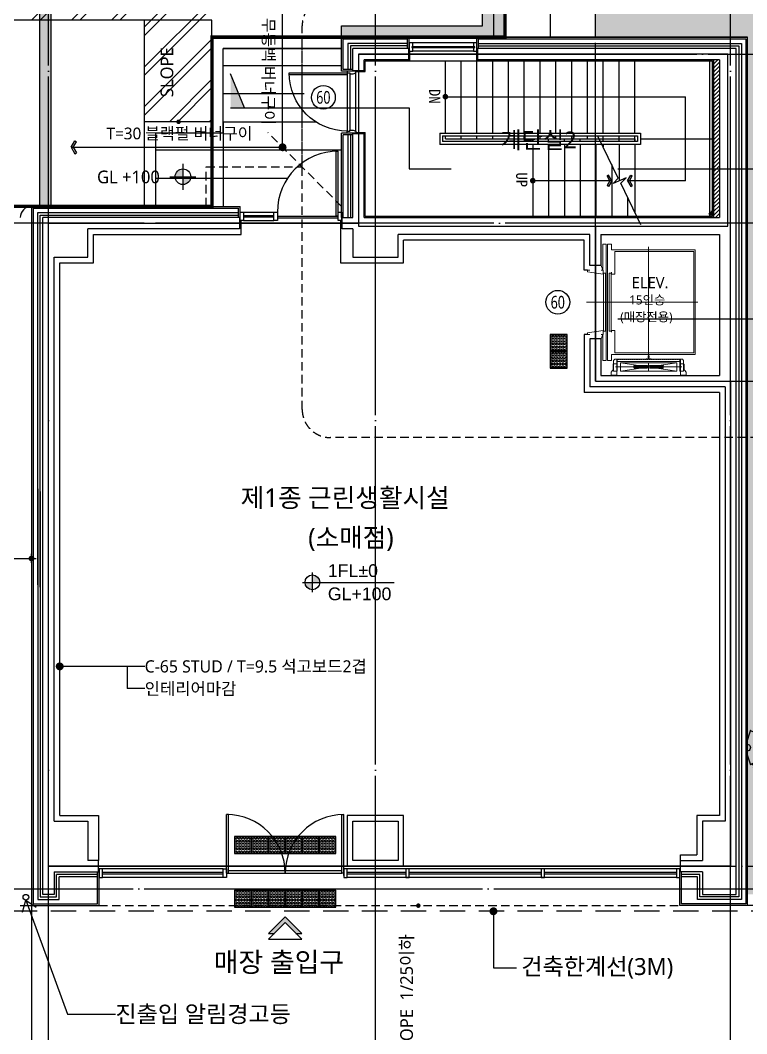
# Model space of a CAD drawing. Header units: millimetres. Extents: x 63000 to 126000, y 0 to 44550.
# Drawn here: x 93475 to 106360, y 9238 to 27209 of the extents above; entities that cross this region are included whole.
import ezdxf
from ezdxf.enums import TextEntityAlignment as Align

# ---------------------------------------------------------------- set-up
doc = ezdxf.new("R2010")
doc.units = ezdxf.units.MM
doc.header["$LTSCALE"] = 100
for name, pattern in [('CEN', [62, 60, -1, 0, -1]), ('CENTER', [66, 60, -2, 2, -2]), ('CENTER2', [1.125, 0.75, -0.125, 0.125, -0.125]), ('DOT', [6.35, 0, -6.35]), ('HID', [2.3, 1.5, -0.8]), ('HIDDEN', [0.375, 0.25, -0.125]), ('PHANTOM2', [31.75, 15.875, -3.175, 3.175, -3.175, 3.175, -3.175]), ('도면0327-1$0$HID', [2.3, 1.5, -0.8])]:
    doc.linetypes.add(name, pattern=pattern)
for name, color, linetype in [('00', 7, 'Continuous'), ('000', 7, 'Continuous'), ('_관목_Plant', 3, 'Continuous'), ('_교목_Plant', 3, 'Continuous'), ('A-MARK', 3, 'Continuous'), ('AA-DWXM-DOOR', 4, 'Continuous'), ('CEN', 1, 'CEN'), ('COL', 2, 'Continuous'), ('DIM', 7, 'Continuous'), ('ETC', 6, 'Continuous'), ('FIN', 5, 'Continuous'), ('fur', 6, 'Continuous'), ('HAT', 5, 'Continuous'), ('insul', 8, 'Continuous'), ('L1', 8, 'Continuous'), ('SYM', 7, 'Continuous'), ('tc-s', 7, 'Continuous'), ('TEX', 3, 'Continuous'), ('TEXT', 3, 'Continuous'), ('WAL', 3, 'Continuous'), ('WID', 4, 'Continuous'), ('WIN', 4, 'Continuous'), ('대지경계선', 2, 'PHANTOM2'), ('방화문', 7, 'Continuous'), ('부분확대', 7, 'Continuous'), ('장애인', 8, 'Continuous')]:
    doc.layers.add(name, color=color, linetype=linetype)
doc.layers.add('dim2', color=7, linetype='Continuous', true_color=0xf2f2f2)
for name, color, linetype, lineweight in [('LAD-CEN', 1, 'CENTER2', 9), ('LAD-OUTLINE', 7, 'Continuous', 20), ('LAD-REFERENCE', 7, 'Continuous', 5), ('LAD-THINLINE', 7, 'Continuous', 9)]:
    doc.layers.add(name, color=color, linetype=linetype, lineweight=lineweight)
doc.layers.add('면적선', color=44, linetype='Continuous', plot=False)
doc.styles.get("Standard").update_dxf_attribs({"font": 'Arial.ttf'})
doc.styles.add('돋움', font='')
doc.styles.add('맑은고딕', font='')
doc.styles.add('엑스포', font='')
doc.styles.add('울릉도L', font='')
doc.styles.get('돋움').set_extended_font_data('DotumChe')
doc.styles.get('맑은고딕').set_extended_font_data('Malgun Gothic')
doc.styles.get('엑스포').set_extended_font_data('Malgun Gothic')
doc.styles.get('울릉도L').set_extended_font_data('Malgun Gothic')
doc.linetypes.add('BATTING', pattern='A,0.00254,-2.54,[134,ltypeshp.shx,S=2.54,R=0,X=-2.54,Y=0],-5.08,[134,ltypeshp.shx,S=2.54,R=180,X=2.54,Y=0],-2.54', length=10.16254)
doc.dimstyles.new('ISO-25', dxfattribs={"dimtxt": 2.5, "dimasz": 2.5, "dimexe": 1.25, "dimexo": 0.625, "dimtad": 1, "dimtxsty": 'Standard', "dimcen": 2.5, "dimadec": 0, "dimazin": 0, "dimtfac": 1, "dimtmove": 0, "dimatfit": 3, "dimfxl": 1, "dimarcsym": 0})

# ---------------------------------------------------------------- blocks, each defined once
blk = doc.blocks.new('*U11')
at = {"layer": 'LAD-OUTLINE'}
blk.add_line((0, 0), (80, 35), dxfattribs=at)
blk.add_lwpolyline([(80, 0), (80, 39), (150, 39), (110, -237), (80, -237), (80, -200)], dxfattribs=at)
blk = doc.blocks.new('*U12')
at = {"layer": 'LAD-OUTLINE'}
blk.add_line((0, 0), (-80, 35), dxfattribs=at)
blk.add_lwpolyline([(-80, 0), (-80, 39), (-150, 39), (-110, -237), (-80, -237), (-80, -200)], dxfattribs=at)
blk = doc.blocks.new('*U10')
at = {"layer": 'LAD-CEN', "ltscale": 200}
for p, q in [((0, 875), (0, -1100)), ((-1009, 0), (980, 0))]:
    blk.add_line(p, q, dxfattribs=at)
at = {"layer": 'LAD-OUTLINE'}
for points in [[(-1032, -730), (-1032, -660), (-930, -660), (-930, 825), (930, 825), (930, -660), (1032, -660), (1032, -730), (-1032, -730)], [(-900, -600), (-900, 800), (900, 800), (900, -600)], [(-900, -600), (-500, -600), (-500, -660), (-530, -660)], [(-515, -665), (515, -665), (515, -700), (-515, -700), (-515, -665)], [(900, -600), (500, -600), (500, -660), (530, -660)], [(-570, -810), (-1032, -810), (-1032, -755), (1032, -755), (1032, -810), (570, -810)], [(-515, -765), (515, -765), (515, -800), (-515, -800), (-515, -765)]]:
    blk.add_lwpolyline(points, dxfattribs=at)
blk = doc.blocks.new('LAD-RAIL-13K')
at = {"layer": 'LAD-THINLINE', "linetype": 'Continuous'}
for p, q in [((-40.801031, -53.720832), (-8.448969, -51.279167)), ((-4.75, -47.290511), (-4.75, -35.2)), ((4.75, -35.2), (4.75, -47.290511)), ((8.448969, -51.279167), (40.801031, -53.720832))]:
    blk.add_line(p, q, dxfattribs=at)
for points in [[(-7.95, -32), (-8, -32), (-8, -1), (-7, 0), (7, 0), (8, -1), (8, -32), (7.95, -32)], [(44.5, -57.709489), (44.5, -62), (-44.5, -62), (-44.5, -57.709489)]]:
    blk.add_lwpolyline(points, dxfattribs=at)
for centre, radius, start, end in [((-40.5, -57.709489), 4, 94.3160279995, 180), ((-8.75, -47.290511), 4, 274.3160279995, 0), ((-7.95, -35.2), 3.2, 0, 90), ((7.95, -35.2), 3.2, 90, 180), ((8.75, -47.290511), 4, 180, 265.6839720005), ((40.5, -57.709489), 4, 0, 85.6839720005)]:
    blk.add_arc(centre, radius, start, end, dxfattribs=at)
blk = doc.blocks.new('*U7')
at = {"layer": 'LAD-CEN', "ltscale": 10}
for p, q in [((-293, 636), (-277, 636)), ((-293, 601), (-277, 601)), ((-293, -601), (-277, -601)), ((-293, -636), (-277, -636))]:
    blk.add_line(p, q, dxfattribs=at)
at = {"layer": 'LAD-REFERENCE'}
for p, q in [((-211, 562), (0, 562)), ((-37, 556), (-37, -556)), ((0, 601), (0, -601)), ((-211, -562), (0, -562))]:
    blk.add_line(p, q, dxfattribs=at)
for points in [[(-83, 621), (-83, 621), (-88, 629), (-180, 629, -0.188811), (-194, 634), (-201, 641), (-228, 666), (-288, 666), (-288, 566), (-213, 566), (-83, 566)], [(-83, -621), (-83, -621), (-88, -629), (-180, -629, 0.188811), (-194, -634), (-201, -641), (-228, -666), (-288, -666), (-288, -566), (-213, -566), (-83, -566)]]:
    blk.add_lwpolyline(points, format="xyb", close=True, dxfattribs=at)
for points in [[(0, 556), (-211, 556), (-211, 621), (-20, 621), (0, 601)], [(0, -556), (-211, -556), (-211, -621), (-20, -621), (0, -601)]]:
    blk.add_lwpolyline(points, dxfattribs=at)
at = {"layer": 'LAD-THINLINE', "color": 2, "linetype": 'HIDDEN'}
for p, q in [((-282, 566), (-282, 666)), ((-6, -556), (-6, 556)), ((-282, -566), (-282, -666))]:
    blk.add_line(p, q, dxfattribs=at)
blk = doc.blocks.new('*U8')
at = {"layer": 'LAD-CEN', "linetype": 'CENTER'}
for p, q in [((0, 586), (0, -586)), ((75, 0), (-75, 0))]:
    blk.add_line(p, q, dxfattribs=at)
at = {"layer": 'LAD-THINLINE', "color": 5}
for p, q in [((-75, -500), (75, 500)), ((75, -500), (-75, 500)), ((-25, 262), (-25, 17)), ((-25, 262), (-22, 262)), ((-25, 262), (-22, 262)), ((-25, 262), (-22, 262)), ((-25, 262), (-22, 262)), ((-22, 262), (-22, 17)), ((-22, 262), (-21, 259)), ((-22, 262), (-21, 259)), ((-15, 260), (-12, 260)), ((-15, 260), (-12, 260)), ((-15, 260), (-15, 20)), ((-15, 260), (-9, 260)), ((-15, 260), (-9, 260)), ((-9, 260), (-9, 20)), ((-3, 260), (-3, 20)), ((3, 260), (-3, 260)), ((3, 260), (-3, 260)), ((3, 260), (0, 260)), ((3, 260), (0, 260)), ((3, 260), (3, 20)), ((15, 260), (9, 260)), ((9, 260), (9, 20)), ((9, 260), (9, 20)), ((15, 260), (12, 260)), ((15, 260), (15, 20)), ((25, 262), (21, 262)), ((25, 262), (21, 262)), ((21, 262), (21, 17)), ((21, 262), (21, 259)), ((25, 262), (21, 262)), ((25, 262), (21, 262)), ((21, 262), (21, 259)), ((25, 262), (25, 17)), ((-25, 17), (-22, 17)), ((-25, 17), (-22, 17)), ((-22, 17), (-21, 21)), ((-15, 20), (-9, 20)), ((-15, 20), (-9, 20)), ((3, 20), (-3, 20)), ((15, 20), (9, 20)), ((21, 17), (21, 21)), ((25, 17), (21, 17)), ((25, 17), (21, 17)), ((-25, -263), (-25, -18)), ((-25, -18), (-22, -18)), ((-25, -18), (-22, -18)), ((-22, -263), (-22, -18)), ((-22, -18), (-21, -21)), ((-15, -21), (-9, -21)), ((-15, -21), (-9, -21)), ((-15, -261), (-15, -21)), ((-9, -261), (-9, -21)), ((-3, -261), (-3, -21)), ((3, -21), (-3, -21)), ((3, -261), (3, -21)), ((15, -21), (9, -21)), ((9, -261), (9, -21)), ((9, -261), (9, -21)), ((15, -261), (15, -21)), ((21, -263), (21, -18)), ((25, -18), (21, -18)), ((25, -18), (21, -18)), ((21, -18), (21, -21)), ((25, -263), (25, -18)), ((-25, -263), (-22, -263)), ((-25, -263), (-22, -263)), ((-25, -263), (-22, -263)), ((-25, -263), (-22, -263)), ((-22, -263), (-21, -260)), ((-22, -263), (-21, -260)), ((-15, -261), (-12, -261)), ((-15, -261), (-12, -261)), ((-15, -261), (-9, -261)), ((-15, -261), (-9, -261)), ((3, -261), (-3, -261)), ((3, -261), (-3, -261)), ((3, -261), (0, -261)), ((3, -261), (0, -261)), ((15, -261), (9, -261)), ((15, -261), (12, -261)), ((21, -263), (21, -260)), ((21, -263), (21, -260)), ((25, -263), (21, -263)), ((25, -263), (21, -263)), ((25, -263), (21, -263)), ((25, -263), (21, -263))]:
    blk.add_line(p, q, dxfattribs=at)
at = {"layer": 'LAD-THINLINE'}
blk.add_lwpolyline([(-75, -500), (75, -500), (75, 500), (-75, 500)], close=True, dxfattribs=at)
at = {"layer": 'LAD-THINLINE', "color": 5}
for centre, start, end in [((-18, 260), 190.2367, 0), ((-18, 260), 190.2367, 0), ((-6, 260), 180, 0), ((-6, 260), 180, 0), ((6, 260), 180, 0), ((6, 260), 180, 0), ((18, 260), 180, 349.7633), ((18, 260), 180, 349.7633), ((-18, 20), 0, 169.7633), ((-6, 20), 0, 180), ((6, 20), 0, 180), ((18, 20), 10.2367, 180), ((-18, -21), 190.2367, 0), ((-6, -21), 180, 0), ((6, -21), 180, 0), ((18, -21), 180, 349.7633), ((-18, -261), 0, 169.7633), ((-18, -261), 0, 169.7633), ((-6, -261), 0, 180), ((-6, -261), 0, 180), ((6, -261), 0, 180), ((6, -261), 0, 180), ((18, -261), 10.2367, 180), ((18, -261), 10.2367, 180)]:
    blk.add_arc(centre, 3, start, end, dxfattribs=at)
blk = doc.blocks.new('1')
for name, p in [('*U8', (2386334, -4381467)), ('*U11', (2386831, -4382312)), ('*U12', (2388131, -4382312))]:
    blk.add_blockref(name, p)
at = {"rotation": 270}
blk.add_blockref('LAD-RAIL-13K', (2386531, -4381467), dxfattribs=at)
at = {"layer": 'L1'}
for name, p in [('*U10', (2387481, -4381467)), ('*U7', (2386469, -4381467))]:
    blk.add_blockref(name, p, dxfattribs=at)
blk = doc.blocks.new('평면도$0$2P-S104')
at = {"color": 0}
for p, q in [((-9.19, 3.26), (0, 12.46)), ((0, 12.46), (9.19, 3.26)), ((-9.19, 0), (0, 9.19)), ((0, 9.19), (9.19, 0)), ((-9.19, 3.26), (-5.93, 3.26)), ((-9.19, 0), (9.19, 0)), ((5.93, 3.26), (9.19, 3.26))]:
    blk.add_line(p, q, dxfattribs=at)
for points in [[(0, 12.46), (-9.19, 3.26), (0, 9.19), (-5.93, 3.26)], [(0, 12.46), (0, 9.19), (9.19, 3.26), (5.93, 3.26)]]:
    blk.add_solid(points, dxfattribs=at)
blk = doc.blocks.new('새로운 블럭$0$arrow1')
for p, q in [((0, 0), (0.286, 0.501)), ((0, 0), (0.286, -0.501)), ((0.165, 0), (0.41, 0.429)), ((0.165, 0), (0.41, -0.429)), ((0.286, 0.501), (0.41, 0.43)), ((0.286, -0.501), (0.41, -0.43))]:
    blk.add_line(p, q)
blk = doc.blocks.new('*U39')
at = {"layer": 'AA-DWXM-DOOR', "color": 8}
for p, q in [((35, 120), (1065, 120)), ((35, 75), (1065, 75))]:
    blk.add_line(p, q, dxfattribs=at)
at = {"layer": 'AA-DWXM-DOOR'}
for points in [[(65, 120), (65, 1150), (35, 1150), (35, 120)], [(0, -30), (0, 120), (35, 120), (35, 75), (50, 75), (50, 15), (35, -30), (35, -30)], [(1100, -30), (1100, 120), (1065, 120), (1065, 75), (1050, 75), (1050, 15), (1065, -30), (1065, -30)]]:
    blk.add_lwpolyline(points, close=True, dxfattribs=at)
at = {"layer": 'AA-DWXM-DOOR', "color": 16}
blk.add_arc((35, 120), 1030, 0, 90, dxfattribs=at)
at = {"layer": 'Defpoints', "linetype": 'DOT'}
for p, q in [((-10, 110), (-10, -20)), ((1110, 110), (1110, -20))]:
    blk.add_line(p, q, dxfattribs=at)
blk = doc.blocks.new('A$C2E3C4B36')
at = {"layer": 'A-MARK'}
h = blk.add_hatch(color=7, dxfattribs=at)
h.paths.add_polyline_path([(0, 131), (0, 0), (131, 0, 0.414214)])
h.paths.add_polyline_path([(-131, 0, 0.414214), (0, -131), (0, 0)])
at = {"layer": 'A-MARK', "color": 7}
for p, q in [((-175, 0), (1448, 0)), ((0, -175), (0, 175))]:
    blk.add_line(p, q, dxfattribs=at)
blk.add_circle((0, 0), 131, dxfattribs=at)
blk = doc.blocks.new('TL000063_1')
at = {"layer": 'tc-s'}
h = blk.add_hatch(dxfattribs=at)
h.set_pattern_fill('ANSI31', color=256, scale=0.007, angle=90, style=0)
h.set_pattern_definition([(135, (-78.92685, -16.367526), (-0.015715448, -0.015715448), [])])
h.paths.add_polyline_path([(0.435, -0.418, -1.505567), (0.487, -0.344), (0.556, -0.133, -0.579371), (0.487, -0.081), (0.431, -0.255, 1.505567), (0.378, -0.329), (0.199, -0.46, 1.505567), (0.113, -0.489), (-0.109, -0.489, 1.505567), (-0.196, -0.461), (-0.288, -0.395, -0.212573), (-0.319, -0.42), (-0.14, -0.55, -1.505567), (-0.053, -0.577), (0.169, -0.577, -1.505567), (0.255, -0.548)])
h.paths.add_polyline_path([(0.486, 0.169, -0.149497), (0.465, 0.15), (0.499, 0.047, 1.505567), (0.499, -0.044), (0.493, -0.063, -0.379544), (0.555, -0.042)])
h.paths.add_polyline_path([(-0.409, -0.239), (-0.374, -0.347, -0.057724), (-0.367, -0.338), (-0.376, -0.331, 1.106925)])
at = {"color": 84}
blk.add_lwpolyline([(-0.499, -0.047), (-0.43, -0.258, -1.505567), (-0.376, -0.331), (-0.196, -0.461, -1.505567), (-0.109, -0.489), (0.113, -0.489, -1.505567), (0.199, -0.46), (0.378, -0.329, -1.505567), (0.431, -0.255), (0.499, -0.044, -1.505567), (0.499, 0.047), (0.43, 0.258, -1.505567), (0.376, 0.331), (0.196, 0.461, -1.505567), (0.109, 0.489), (-0.113, 0.489, -1.505567), (-0.199, 0.46), (-0.378, 0.329, -1.505567), (-0.431, 0.255), (-0.499, 0.044, -1.505567)], format="xyb", close=True, dxfattribs=at)
for points in [[(0, 0), (0.098, 0.465)], [(0, 0), (0.141, 0.408)], [(0, 0), (-0.346, -0.31)], [(-0.274, -0.405), (0, 0)], [(0, 0), (0.445, -0.034)], [(0, 0), (0.465, -0.151)], [(0, 0), (0.035, -0.489)], [(0, 0), (0.092, -0.489)]]:
    blk.add_lwpolyline(points, dxfattribs=at)
blk = doc.blocks.new('Z_DOT')
at = {"layer": 'DIM', "color": 7}
for p, q in [((-1, 0), (1, 0)), ((0, -1), (0, 1))]:
    blk.add_line(p, q, dxfattribs=at)
for radius in [0.5, 0.25]:
    blk.add_circle((0, 0), radius, dxfattribs=at)
blk = doc.blocks.new('*D80')
at = {"layer": 'Defpoints', "color": 0, "transparency": 16777216}
for p in [(88675, 17666), (93675, 17666), (93675, 17666)]:
    blk.add_point(p, dxfattribs=at)
at = {"layer": 'DIM', "color": 6, "lineweight": -2, "transparency": 16777216}
for p, q in [((88675, 17826), (88675, 17666)), ((93675, 17826), (93675, 17666)), ((88755, 17666), (93595, 17666))]:
    blk.add_line(p, q, dxfattribs=at)
at = {"layer": 'DIM', "color": 6, "lineweight": -2, "transparency": 16777216, "xscale": 80, "yscale": 80, "zscale": 80, "rotation": 180}
blk.add_blockref('Z_DOT', (88675, 17666), dxfattribs=at)
at = {"layer": 'DIM', "color": 6, "lineweight": -2, "transparency": 16777216, "xscale": 80, "yscale": 80, "zscale": 80}
blk.add_blockref('Z_DOT', (93675, 17666), dxfattribs=at)
at = {"layer": 'DIM', "color": 0, "transparency": 16777216, "char_height": 280, "attachment_point": 5, "style": '돋움'}
for s, insert in [('5,000', (91175, 17880)), ('유효폭', (91175, 17456))]:
    blk.add_mtext(s, dxfattribs=dict(at, insert=insert))
blk = doc.blocks.new('A$C1434219D')
at = {"layer": '장애인', "color": 6}
blk.add_lwpolyline([(0, 0), (300, 0), (300, 300), (0, 300)], close=True, dxfattribs=at)
at = {"layer": '장애인'}
for centre in [(25, 275), (25, 225), (25, 175), (75, 275), (75, 225), (75, 175), (125, 275), (125, 225), (125, 175), (175, 275), (175, 225), (175, 175), (225, 275), (225, 225), (225, 175), (275, 275), (275, 225), (275, 175), (25, 125), (25, 75), (25, 25), (75, 125), (75, 75), (75, 25), (125, 125), (125, 75), (125, 25), (175, 125), (175, 75), (175, 25), (225, 125), (225, 75), (225, 25), (275, 125), (275, 75), (275, 25)]:
    blk.add_circle(centre, 17.5, dxfattribs=at)
blk = doc.blocks.new('도면0327-1$0$새로운 블럭$0$arrow1')
for p, q in [((0, 0), (0.286, 0.501)), ((0, 0), (0.286, -0.501)), ((0.165, 0), (0.41, 0.429)), ((0.165, 0), (0.41, -0.429)), ((0.286, 0.501), (0.41, 0.43)), ((0.286, -0.501), (0.41, -0.43))]:
    blk.add_line(p, q)

msp = doc.modelspace()

# ---------------------------------------------------------------- hatches: boundary and pattern name
at = {"layer": '_관목_Plant'}
h = msp.add_hatch(dxfattribs=at)
h.set_pattern_fill('CROSS', color=8, scale=30, style=0)
h.set_pattern_definition([(0, (1335631.65, 5085294.7), (190.5, 190.5), [95.25, -285.75]), (90, (1335679.27, 5085247.08), (-190.5, 190.5), [95.25, -285.75])])
h.paths.add_polyline_path([(107577, 36455.8), (77538.5, 36237.5), (77535.3, 12029.1), (78773.7, 12029.1), (78775.2, 27509.1), (78775.2, 35234.1), (85825.2, 35234.1), (101875.2, 35234.1), (101875.2, 32709.1), (101875.2, 30209.1), (101875.2, 26909.1), (102075.2, 26909.1), (102075.2, 30109.1), (103675.2, 30109.1), (103675.2, 26909.1), (106375.2, 26909.1), (106375.2, 11709.1), (107576.1, 11709.1), (107576.4, 20909.1)])
at = {"layer": 'A-MARK'}
msp.add_hatch(color=256, dxfattribs=at).paths.add_polyline_path([(97204.9, 26257.4), (97204.9, 25657.4), (97454.9, 25657.4)])
at = {"layer": 'dim2'}
h = msp.add_hatch(color=7, dxfattribs=at)
h.paths.add_polyline_path([(96359.6, 24572.9, 0.4142136), (96221.6, 24434.8), (96359.6, 24434.8)])
h.paths.add_polyline_path([(96497.7, 24434.8), (96359.6, 24434.8), (96359.6, 24296.7, 0.4142136)])
at = {"layer": 'HAT'}
h = msp.add_hatch(dxfattribs=at)
h.set_pattern_fill('SQUARE', color=6, scale=20, style=0)
h.set_pattern_definition([(0, (12191.54, 4963472.464), (0, 63.5), [63.5, -63.5]), (90, (12191.54, 4963472.464), (-63.5, 4e-15), [63.5, -63.5])])
h.paths.add_polyline_path([(93825.2, 23909.1), (94025.2, 23909.1), (94025.2, 34959.1), (101675.2, 34959.1), (101675.2, 27109.1), (99175.2, 27109.1), (99175.2, 26909.1), (101875.2, 26909.1), (101875.2, 34959.1), (101875.2, 35159.1), (85675.2, 35159.1), (85675.2, 34959.1), (86775.2, 34959.1), (86775.2, 27509.1), (86975.2, 27509.1), (86975.2, 34959.1), (93825.2, 34959.1)])
h = msp.add_hatch(dxfattribs=at)
h.set_pattern_fill('_USER', color=5, scale=500, angle=45, pattern_type=0)
h.set_pattern_definition([(45, (0, 0), (-353.5534, 353.5534), [])])
h.paths.add_polyline_path([(96875.2, 30509.1), (95675.2, 30509.1), (95675.2, 28409.1), (87475.2, 28409.1), (87475.6, 23209.1), (88675.6, 23209.1), (88675.2, 27209.1), (95675.2, 27209.1), (95675.2, 25409.1), (96875.2, 25409.1), (96875.2, 26909.1), (96875.2, 27209.1), (96875.2, 28109.1), (96585.2, 28109.1), (96585.2, 28609.1), (96875.2, 28609.1)])
h = msp.add_hatch(dxfattribs=at)
h.set_pattern_fill('_USER', color=5, scale=500, angle=45, pattern_type=0)
h.set_pattern_definition([(45, (0, -150), (-353.5534, 353.5534), [])])
h.paths.add_polyline_path([(96875.2, 30509.1), (95675.2, 30509.1), (95675.2, 28409.1), (87475.2, 28409.1), (87475.6, 23209.1), (88675.6, 23209.1), (88675.2, 27209.1), (95675.2, 27209.1), (95675.2, 27059.1), (95675.2, 25409.1), (96875.2, 25409.1), (96875.2, 26759.1), (96875.2, 27059.1), (96875.2, 28109.1), (96585.2, 28109.1), (96585.2, 28609.1), (96875.2, 28609.1)])
h = msp.add_hatch(dxfattribs=at)
h.set_pattern_fill('_USER', color=8, scale=50, angle=45, pattern_type=0)
h.set_pattern_definition([(45, (0, 0), (-35.35534, 35.35534), [])])
h.paths.add_polyline_path([(105875.2, 26509.1), (105775.2, 26509.1), (105775.2, 23709.1), (105875.2, 23709.1)])

# ---------------------------------------------------------------- linework, layer by layer
msp.add_circle((93575.2, 11659.1), 50)
at = {"layer": '00', "const_width": 50}
for points in [[(101015.2, 25829.1, 1), (101015.2, 25879.1, 1)], [(102565.2, 24339.1, 1), (102565.2, 24389.1, 1)]]:
    msp.add_lwpolyline(points, format="xyb", close=True, dxfattribs=at)
at = {"layer": '00'}
msp.add_lwpolyline([(104480.8, 23582.2), (104125.8, 24318.5), (104219.2, 24415.4), (103991.3, 24312.8), (104082.8, 24407.7), (103727.3, 25144.9)], dxfattribs=at)
at = {"layer": '000'}
msp.add_circle((105730.2, 23779.1), 25, dxfattribs=at)
at = {"layer": 'A-MARK'}
for p, q in [((97454.9, 25657.4), (97204.9, 26257.4)), ((97204.9, 25657.4), (100371.1, 25657.4)), ((100371.1, 25657.4), (100371.1, 24574.9)), ((100371.1, 24574.9), (101118.8, 24574.9)), ((104075.2, 24574.9), (111692.6, 24574.9)), ((110942.6, 21909.1), (104075.2, 21909.1))]:
    msp.add_line(p, q, dxfattribs=at)
at = {"layer": 'AA-DWXM-DOOR', "color": 8}
msp.add_line((99425.2, 25244.1), (99425.2, 26274.1), dxfattribs=at)
at = {"layer": 'CEN'}
for p, q in [((93975.2, 7809.1), (93975.2, 36909.1)), ((99775.2, 7809.1), (99775.2, 36909.1)), ((103675.2, 20809.1), (103675.2, 36909.1)), ((106075.2, 7809.1), (106075.2, 36909.1)), ((99475.2, 26609.1), (108075.2, 26609.1)), ((99475.2, 26609.1), (99475.2, 23609.1)), ((108075.2, 23609.1), (83875.2, 23609.1)), ((103675.2, 20809.1), (108075.2, 20809.1)), ((93975.2, 12209.1), (108075.2, 12209.1)), ((77075.2, 11809.1), (108075.2, 11809.1))]:
    msp.add_line(p, q, dxfattribs=at)
at = {"layer": 'COL'}
for p, q in [((99375.2, 26319.1), (99375.2, 26709.1)), ((100365.2, 26709.1), (99375.2, 26709.1)), ((100365.2, 26509.1), (100365.2, 26709.1)), ((106175.2, 26709.1), (101585.2, 26709.1)), ((101585.2, 26709.1), (101585.2, 26509.1)), ((106175.2, 20909.1), (106175.2, 26709.1)), ((99575.2, 26319.1), (99575.2, 26509.1)), ((100365.2, 26509.1), (99575.2, 26509.1)), ((105875.2, 26509.1), (101585.2, 26509.1)), ((105875.2, 26509.1), (105875.2, 23709.1)), ((99375.2, 26319.1), (99575.2, 26319.1)), ((99375.2, 23709.1), (99375.2, 25199.1)), ((99375.2, 25199.1), (99575.2, 25199.1)), ((99575.2, 23709.1), (99575.2, 25199.1)), ((97365.2, 23709.1), (93875.2, 23709.1)), ((93875.2, 11709.1), (93875.2, 23709.1)), ((97365.2, 23709.1), (97365.2, 23509.1)), ((99185.2, 23509.1), (99185.2, 23709.1)), ((99185.2, 23709.1), (99375.2, 23709.1)), ((99575.2, 23709.1), (105875.2, 23709.1)), ((97365.2, 23509.1), (94675.2, 23509.1)), ((99375.2, 23509.1), (99185.2, 23509.1)), ((100175.2, 23009.1), (100175.2, 23409.1)), ((103575.2, 23409.1), (100175.2, 23409.1)), ((103575.2, 22859.1), (103575.2, 23409.1)), ((103775.2, 23409.1), (105875.2, 23409.1)), ((103775.2, 23409.1), (103775.2, 22859.1)), ((105875.2, 23409.1), (105875.2, 20909.1)), ((94075.2, 13009.1), (94075.2, 23009.1)), ((99375.2, 23009.1), (100175.2, 23009.1)), ((103775.2, 22859.1), (103575.2, 22859.1)), ((103775.2, 21559.1), (103575.2, 21559.1)), ((103575.2, 21559.1), (103575.2, 20709.1)), ((103775.2, 21559.1), (103775.2, 20909.1)), ((103775.2, 20909.1), (105875.2, 20909.1)), ((106175.2, 11709.1), (106175.2, 20909.1)), ((105975.2, 20709.1), (103575.2, 20709.1)), ((103575.2, 20709.1), (103575.2, 20709.1)), ((103575.2, 20709.1), (103575.2, 20709.1)), ((105975.2, 20709.1), (105975.2, 13009.1)), ((94075.2, 13009.1), (94675.2, 13009.1)), ((94675.2, 13009.1), (94675.2, 12309.1)), ((105975.2, 13009.1), (105575.2, 13009.1)), ((105575.2, 13009.1), (105575.2, 12309.1)), ((105185.2, 12109.1), (105185.2, 12309.1)), ((105185.2, 12309.1), (105575.2, 12309.1)), ((94075.2, 12109.1), (94075.2, 11709.1)), ((105575.2, 12109.1), (105185.2, 12109.1)), ((105575.2, 12109.1), (105575.2, 11709.1)), ((94075.2, 11709.1), (93875.2, 11709.1)), ((105575.2, 11709.1), (106175.2, 11709.1))]:
    msp.add_line(p, q, dxfattribs=at)
for points in [[(94075.2, 23009.1), (94675.2, 23009.1), (94675.2, 23509.1)], [(99375.2, 23509.1), (99375.2, 23009.1)], [(99375.2, 13009.1), (100175.2, 13009.1), (100175.2, 12309.1)], [(100175.2, 12309.1), (99375.2, 12309.1), (99375.2, 13009.1)], [(94075.2, 12109.1), (94865.2, 12109.1), (94865.2, 12309.1), (94675.2, 12309.1)]]:
    msp.add_lwpolyline(points, dxfattribs=at)
at = {"layer": 'DIM'}
for points in [[(96285.4, 27209.1, 0, 62.5, 0), (96285.4, 27021.6, 0, 0, 0), (96283.8, 25409.1, 0, 0, 0)], [(100537.2, 8409.1, 0, 62.5, 0), (100537.2, 8596.6, 0, 0, 0), (100535, 11509.1, 0, 0, 0)]]:
    msp.add_lwpolyline(points, format="xyseb", dxfattribs=at)
at = {"layer": 'DIM', "const_width": 40}
for points in [[(96264.4, 25415.3, -1), (96302.5, 25403, -1)], [(100515.6, 11503, 1), (100553.7, 11515.3, 1)]]:
    msp.add_lwpolyline(points, format="xyb", close=True, dxfattribs=at)
at = {"layer": 'dim2', "color": 7}
for p, q in [((96359.6, 24664.9), (96359.6, 24204.7)), ((96129.5, 24434.8), (96589.8, 24434.8)), ((101867.6, 11409.2), (101867.6, 10407.6)), ((101867.6, 10407.6), (102277.6, 10407.6))]:
    msp.add_line(p, q, dxfattribs=at)
at = {"layer": 'dim2', "const_width": 70}
for points in [[(98160.9, 24967.5, -1), (98094.3, 24946.1, -1)], [(94208.6, 15762.5, -1), (94141.9, 15741.1, -1)], [(101901, 11420, -1), (101834.3, 11398.6, -1)]]:
    msp.add_lwpolyline(points, format="xyb", close=True, dxfattribs=at)
at = {"layer": 'dim2', "color": 7}
msp.add_circle((96359.6, 24434.8), 138.1, dxfattribs=at)
at = {"layer": 'ETC'}
for p, q in [((95681.9, 15751.8), (94175.2, 15751.8)), ((95373.3, 15751.8), (95373.3, 15356.8)), ((95681.9, 15356.8), (95373.3, 15356.8))]:
    msp.add_line(p, q, dxfattribs=at)
at = {"layer": 'ETC', "color": 30, "linetype": 'HID', "true_color": 0xf2690d, "const_width": 60}
msp.add_lwpolyline([(107576.8, 30108.9), (107576.9, 33909.1), (101875.2, 33909.1), (101875.2, 36414.4), (85675.2, 36296.6), (85675.2, 27509.1), (87475.2, 27509.1), (87475.2, 23909.1), (96875.2, 23909.1), (96875.2, 26909.1), (102075.2, 26909.1), (102075.2, 30109.1), (107576.8, 30108.9)], dxfattribs=at)
at = {"layer": 'FIN', "linetype": 'Continuous', "ltscale": 5}
for p, q in [((102875.2, 30109.1), (102875.2, 26909.1)), ((99175.2, 26309.1), (99175.2, 26909.1)), ((99175.2, 26909.1), (106375.2, 26909.1)), ((99205.2, 26339.1), (99205.2, 26879.1)), ((99205.2, 26879.1), (100345.2, 26879.1)), ((101605.2, 26879.1), (106345.2, 26879.1)), ((106345.2, 26879.1), (106345.2, 11539.1)), ((99375.2, 26309.1), (99175.2, 26309.1)), ((99375.2, 26339.1), (99205.2, 26339.1)), ((99175.2, 23709.1), (99175.2, 25209.1)), ((99375.2, 25209.1), (99175.2, 25209.1)), ((99205.2, 23709.1), (99205.2, 25179.1)), ((99375.2, 25179.1), (99205.2, 25179.1)), ((93675.2, 23909.1), (97375.2, 23909.1)), ((93675.2, 23909.1), (93675.2, 11509.1)), ((97375.2, 23709.1), (97375.2, 23909.1)), ((93705.2, 23879.1), (97345.2, 23879.1)), ((93705.2, 23879.1), (93705.2, 11539.1)), ((97345.2, 23709.1), (97345.2, 23879.1)), ((97365.2, 23509.1), (97365.2, 23509.1)), ((94845.2, 11539.1), (94845.2, 12109.1)), ((94875.2, 11509.1), (94875.2, 12109.1)), ((105175.2, 11509.1), (105175.2, 12109.1)), ((105205.2, 11539.1), (105205.2, 12109.1)), ((93675.2, 11509.1), (94875.2, 11509.1)), ((93705.2, 11539.1), (94845.2, 11539.1)), ((106375.2, 11509.1), (105175.2, 11509.1)), ((106345.2, 11539.1), (105205.2, 11539.1))]:
    msp.add_line(p, q, dxfattribs=at)
at = {"layer": 'FIN', "linetype": 'Continuous'}
for p, q in [((100345.2, 26709.1), (100345.2, 26879.1)), ((100375.2, 26709.1), (100375.2, 26909.1)), ((101575.2, 26709.1), (101575.2, 26909.1)), ((101605.2, 26709.1), (101605.2, 26879.1))]:
    msp.add_line(p, q, dxfattribs=at)
at = {"layer": 'FIN', "color": 5, "linetype": 'HID'}
msp.add_line((102275.2, 26909.1), (103475.2, 26909.1), dxfattribs=at)
at = {"layer": 'FIN'}
for p, q in [((100385.2, 26489.1), (100385.2, 26659.1)), ((101565.2, 26659.1), (101565.2, 26489.1)), ((99595.2, 26299.1), (99595.2, 26489.1)), ((99595.2, 26489.1), (100385.2, 26489.1)), ((101565.2, 26489.1), (105755.2, 26489.1)), ((105755.2, 23729.1), (105755.2, 26489.1)), ((99425.2, 26299.1), (99595.2, 26299.1)), ((99425.2, 25219.1), (99595.2, 25219.1)), ((99595.2, 23729.1), (99595.2, 25219.1)), ((105755.2, 23729.1), (99595.2, 23729.1)), ((97395.2, 23409.1), (97395.2, 23659.1)), ((99155.2, 23659.1), (99155.2, 22909.1)), ((94775.2, 22909.1), (94775.2, 23409.1)), ((94775.2, 23409.1), (97395.2, 23409.1)), ((100275.2, 22909.1), (100275.2, 23309.1)), ((103475.2, 23309.1), (100275.2, 23309.1)), ((103475.2, 22779.1), (103475.2, 23309.1)), ((94175.2, 13109.1), (94175.2, 22909.1)), ((94175.2, 22909.1), (94775.2, 22909.1)), ((99155.2, 22909.1), (100275.2, 22909.1)), ((103538.2, 22779.1), (103475.2, 22779.1)), ((103475.2, 21639.1), (103475.2, 20609.1)), ((103538.2, 21639.1), (103475.2, 21639.1)), ((105875.2, 20609.1), (103475.2, 20609.1)), ((105875.2, 20609.1), (105875.2, 13109.1)), ((94175.2, 13109.1), (94865.2, 13109.1)), ((94865.2, 13109.1), (94865.2, 12309.1)), ((100275.2, 13109.1), (99275.2, 13109.1)), ((99275.2, 13109.1), (99275.2, 12209.1)), ((100275.2, 12209.1), (100275.2, 13109.1)), ((105875.2, 13109.1), (105475.2, 13109.1)), ((105475.2, 13109.1), (105475.2, 12409.1)), ((105185.2, 12409.1), (105475.2, 12409.1)), ((105185.2, 12309.1), (105185.2, 12409.1)), ((99275.2, 12209.1), (100275.2, 12209.1))]:
    msp.add_line(p, q, dxfattribs=at)
at = {"layer": 'FIN', "color": 4}
msp.add_lwpolyline([(103675.2, 26909.1), (103675.2, 30109.1), (102075.2, 30109.1), (102075.2, 26909.1)], dxfattribs=at)
at = {"layer": 'FIN'}
msp.add_lwpolyline([(100385.2, 26489.1), (101565.2, 26489.1)], dxfattribs=at)
at = {"layer": 'fur', "color": 6}
for p, q in [((101015.2, 25854.1), (105275.2, 25854.1)), ((105275.2, 24364.1), (105275.2, 25854.1)), ((103965.2, 24364.1), (102565.2, 24364.1)), ((105275.2, 24364.1), (104245.2, 24364.1))]:
    msp.add_line(p, q, dxfattribs=at)
at = {"layer": 'HAT', "color": 6}
for p, q in [((93825.2, 23909.1), (93825.2, 34959.1)), ((94025.2, 23909.1), (94025.2, 34959.1)), ((101675.2, 27109.1), (101675.2, 34959.1)), ((99175.2, 26909.1), (99175.2, 27109.1)), ((99175.2, 27109.1), (101675.2, 27109.1))]:
    msp.add_line(p, q, dxfattribs=at)
at = {"layer": 'insul'}
for p, q in [((100345.2, 26799.1), (99285.2, 26799.1)), ((99285.2, 26799.1), (99285.2, 26339.1)), ((101605.2, 26799.1), (106265.2, 26799.1)), ((106265.2, 26799.1), (106265.2, 11619.1)), ((99285.2, 25179.1), (99285.2, 23709.1)), ((93785.2, 23799.1), (97345.2, 23799.1)), ((93785.2, 17199.1), (93785.2, 23799.1)), ((93785.2, 18899.1), (93785.2, 11619.1)), ((94845.2, 12019.1), (94165.2, 12019.1)), ((94165.2, 11619.1), (94165.2, 12019.1)), ((105485.2, 12019.1), (105205.2, 12019.1)), ((105485.2, 11619.1), (105485.2, 12019.1)), ((93785.2, 11619.1), (94165.2, 11619.1)), ((106265.2, 11619.1), (105485.2, 11619.1))]:
    msp.add_line(p, q, dxfattribs=at)
at = {"layer": 'insul', "linetype": 'BATTING', "ltscale": 0.04}
for p, q in [((100345.2, 26754.1), (99330.2, 26754.1)), ((99330.2, 26754.1), (99330.2, 26339.1)), ((101605.2, 26754.1), (106220.2, 26754.1)), ((106220.2, 26754.1), (106220.2, 11664.1)), ((99330.2, 25179.1), (99330.2, 23709.1)), ((93830.2, 23754.1), (97345.2, 23754.1)), ((93830.2, 17154.1), (93830.2, 23754.1)), ((93830.2, 18854.1), (93830.2, 11664.1)), ((94845.2, 12064.1), (94120.2, 12064.1)), ((94120.2, 11664.1), (94120.2, 12064.1)), ((105530.2, 12064.1), (105205.2, 12064.1)), ((105530.2, 11664.1), (105530.2, 12064.1)), ((93830.2, 11664.1), (94120.2, 11664.1)), ((106220.2, 11664.1), (105530.2, 11664.1))]:
    msp.add_line(p, q, dxfattribs=at)
at = {"layer": 'L1'}
for p, q in [((96875.2, 27209.1), (88675.2, 27209.1)), ((95675.2, 27209.1), (95675.2, 25409.1)), ((96875.2, 26909.1), (96875.2, 27209.1)), ((97075.2, 26709.1), (99175.2, 26709.1)), ((99175.2, 26709.1), (97075.2, 26709.1)), ((97075.2, 25209.1), (97075.2, 26709.1)), ((101015.2, 25209.1), (101015.2, 26489.1)), ((101295.2, 25209.1), (101295.2, 26489.1)), ((101575.2, 25209.1), (101575.2, 26489.1)), ((101855.2, 25209.1), (101855.2, 26489.1)), ((102135.2, 25209.1), (102135.2, 26489.1)), ((102415.2, 25209.1), (102415.2, 26489.1)), ((102695.2, 25209.1), (102695.2, 26489.1)), ((102975.2, 25209.1), (102975.2, 26489.1)), ((103255.2, 25209.1), (103255.2, 26489.1)), ((103535.2, 25209.1), (103535.2, 26489.1)), ((103815.2, 25209.1), (103815.2, 26489.1)), ((104095.2, 25209.1), (104095.2, 26489.1)), ((104375.2, 25209.1), (104375.2, 26489.1)), ((105705.2, 23729.1), (105705.2, 26489.1)), ((97075.2, 26409.1), (99175.2, 26409.1)), ((97075.2, 25909.1), (98512.1, 25909.1)), ((97075.2, 25409.1), (98716.1, 25409.1)), ((97075.2, 25409.1), (97075.2, 23909.1)), ((97075.2, 25209.1), (95875.2, 25209.1)), ((95875.2, 25209.1), (95875.2, 23909.1)), ((100915.2, 25209.1), (104475.2, 25209.1)), ((100915.2, 25209.1), (100915.2, 25009.1)), ((104475.2, 25209.1), (104475.2, 25009.1)), ((104475.2, 25009.1), (100915.2, 25009.1)), ((100965.2, 25159.1), (104425.2, 25159.1)), ((100965.2, 25159.1), (100965.2, 25059.1)), ((104425.2, 25059.1), (100965.2, 25059.1)), ((101015.2, 25109.1), (101015.2, 25159.1)), ((101015.2, 25109.1), (104375.2, 25109.1)), ((101295.2, 25109.1), (101295.2, 25159.1)), ((101575.2, 25109.1), (101575.2, 25159.1)), ((101855.2, 25109.1), (101855.2, 25159.1)), ((102135.2, 25109.1), (102135.2, 25159.1)), ((102415.2, 25109.1), (102415.2, 25159.1)), ((102565.2, 25059.1), (102565.2, 25109.1)), ((102565.2, 25009.1), (102565.2, 23729.1)), ((102695.2, 25109.1), (102695.2, 25159.1)), ((102845.2, 25059.1), (102845.2, 25109.1)), ((102845.2, 25009.1), (102845.2, 23729.1)), ((102975.2, 25109.1), (102975.2, 25159.1)), ((103125.2, 25059.1), (103125.2, 25109.1)), ((103125.2, 25009.1), (103125.2, 23729.1)), ((103255.2, 25109.1), (103255.2, 25159.1)), ((103405.2, 25059.1), (103405.2, 25109.1)), ((103405.2, 25009.1), (103405.2, 23729.1)), ((103535.2, 25109.1), (103535.2, 25159.1)), ((103685.2, 25059.1), (103685.2, 25109.1)), ((103685.2, 25009.1), (103685.2, 23729.1)), ((103815.2, 25109.1), (103815.2, 25159.1)), ((103815.2, 25059.1), (103815.2, 25109.1)), ((103815.2, 25009.1), (103815.2, 24962.5)), ((104095.2, 25109.1), (104095.2, 25159.1)), ((104095.2, 25059.1), (104095.2, 25109.1)), ((104095.2, 25009.1), (104095.2, 24359.6)), ((104375.2, 25109.1), (104375.2, 25159.1)), ((104375.2, 25109.1), (104375.2, 25159.1)), ((104375.2, 25109.1), (104375.2, 25059.1)), ((104375.2, 25059.1), (104375.2, 25109.1)), ((104375.2, 25009.1), (104375.2, 23801.1)), ((104425.2, 25159.1), (104425.2, 25059.1)), ((104475.2, 25109.1), (105755.2, 25109.1)), ((95875.2, 24909.1), (99175.2, 24909.1)), ((103965.2, 24651.4), (103965.2, 23729.1)), ((95875.2, 24409.1), (98217.3, 24409.1)), ((104245.2, 24070.8), (104245.2, 23729.1)), ((98035.2, 23734.1), (99115.2, 23734.1)), ((98035.2, 23704.1), (99115.2, 23704.1)), ((97170.2, 12134.1), (99180.2, 12134.1)), ((97170.2, 12084.1), (99180.2, 12084.1)), ((93475.2, 11509.1), (93675.2, 11509.1)), ((93675.2, 11509.1), (93675.2, 8410.4))]:
    msp.add_line(p, q, dxfattribs=at)
at = {"layer": 'L1', "color": 4}
for p, q in [((96875.2, 25409.1), (96875.2, 26909.1)), ((99175.2, 26909.1), (96875.2, 26909.1)), ((96875.2, 25409.1), (95675.2, 25409.1)), ((95675.2, 25409.1), (95675.2, 23909.1))]:
    msp.add_line(p, q, dxfattribs=at)
at = {"layer": 'L1', "color": 4, "linetype": 'HID'}
for p, q in [((93675.2, 23909.1), (87475.2, 23909.1)), ((94875.2, 11509.1), (105175.2, 11509.1))]:
    msp.add_line(p, q, dxfattribs=at)
at = {"layer": 'L1', "color": 4}
msp.add_lwpolyline([(107576.1, 11509.1), (106375.2, 11509.1), (106375.2, 26909.1), (101875.2, 26909.1), (101875.2, 35159.1), (78775.2, 35159.1), (78775.2, 12109.1), (78775.2, 12029.1), (77533.8, 12029.1)], dxfattribs=at)
at = {"layer": 'L1', "color": 4, "linetype": 'HID'}
msp.add_lwpolyline([(96775.2, 23909.1), (96775.2, 24609.1), (98475.2, 24609.1), (98475.2, 26909.1), (99175.2, 26909.1)], dxfattribs=at)
at = {"layer": 'L1', "color": 4}
msp.add_arc((93675.2, 23709.1), 200, 90, 180, dxfattribs=at)
at = {"layer": 'LAD-CEN'}
for p, q in [((105780.2, 23779.1), (105680.2, 23779.1)), ((105730.2, 23829.1), (105730.2, 23729.1))]:
    msp.add_line(p, q, dxfattribs=at)
at = {"layer": 'SYM', "color": 6}
for p, q in [((98127.6, 24956.8), (98127.6, 28706.8)), ((94377.6, 24956.8), (98127.6, 24956.8))]:
    msp.add_line(p, q, dxfattribs=at)
at = {"layer": 'SYM', "color": 6, "linetype": '도면0327-1$0$HID'}
msp.add_line((99175.2, 23909.1), (97865.7, 25218.7), dxfattribs=at)
at = {"layer": 'SYM'}
for points, const_width in [([(98107.1, 24936.4, -1), (98148, 24977.3, -1)], 57.9), ([(94151.1, 15751.8, -1), (94199.4, 15751.8, -1)], 48.2)]:
    msp.add_lwpolyline(points, format="xyb", close=True, dxfattribs=dict(at, const_width=const_width))
at = {"layer": 'WAL'}
msp.add_line((105775.2, 23709.1), (105775.2, 26509.1), dxfattribs=at)
at = {"layer": 'WID', "color": 6, "linetype": 'Continuous', "ltscale": 0.2}
msp.add_line((101515.2, 26809.1), (100435.2, 26809.1), dxfattribs=at)
msp.add_line((101515.2, 26809.1), (100435.2, 26809.1), dxfattribs=at)
at = {"layer": 'WID', "color": 6}
for p, q in [((101515.2, 26659.1), (100435.2, 26659.1)), ((101515.2, 26659.1), (100435.2, 26659.1)), ((97435.2, 23809.1), (97975.2, 23809.1)), ((97435.2, 23659.1), (97975.2, 23659.1)), ((97075.2, 12159.1), (94935.2, 12159.1)), ((105115.2, 12159.1), (99275.2, 12159.1)), ((97075.2, 12009.1), (94935.2, 12009.1)), ((105115.2, 12009.1), (99275.2, 12009.1))]:
    msp.add_line(p, q, dxfattribs=at)
at = {"layer": 'WID', "linetype": 'Continuous'}
for p, q in [((97135.2, 12084.1), (97135.2, 13124.1)), ((99215.2, 12044.1), (99215.2, 13124.1))]:
    msp.add_line(p, q, dxfattribs=at)
at = {"layer": 'WID'}
for points in [[(100375.2, 26659.1), (100435.2, 26659.1), (100435.2, 26809.1), (100375.2, 26809.1)], [(101515.2, 26659.1), (101575.2, 26659.1), (101575.2, 26809.1), (101515.2, 26809.1)], [(101515.2, 26659.1), (101575.2, 26659.1), (101575.2, 26809.1), (101515.2, 26809.1)], [(101537.2, 26740.1), (100423.2, 26740.1), (100423.2, 26728.1), (101537.2, 26728.1)], [(94875.2, 12009.1), (94935.2, 12009.1), (94935.2, 12159.1), (94875.2, 12159.1)], [(97075.2, 12009.1), (97075.2, 12159.1), (97135.2, 12159.1), (97135.2, 12009.1)], [(99275.2, 12009.1), (99275.2, 12159.1), (99215.2, 12159.1), (99215.2, 12009.1)], [(100375.2, 12009.1), (100375.2, 12159.1), (100315.2, 12159.1), (100315.2, 12009.1)], [(102775.2, 12009.1), (102775.2, 12159.1), (102715.2, 12159.1), (102715.2, 12009.1)], [(105175.2, 12009.1), (105175.2, 12159.1), (105115.2, 12159.1), (105115.2, 12009.1)]]:
    msp.add_lwpolyline(points, close=True, dxfattribs=at)
at = {"layer": 'WID', "linetype": 'Continuous'}
for points in [[(97135.2, 12084.1), (97170.2, 12084.1), (97170.2, 13124.1), (97135.2, 13124.1)], [(99215.2, 12084.1), (99180.2, 12084.1), (99180.2, 13124.1), (99215.2, 13124.1)]]:
    msp.add_lwpolyline(points, dxfattribs=at)
at = {"layer": 'WID'}
for points in [[(97075.2, 12096.1), (94935.2, 12096.1)], [(94935.2, 12072.1), (97075.2, 12072.1)], [(100315.2, 12096.1), (99275.2, 12096.1)], [(99275.2, 12072.1), (100315.2, 12072.1)], [(102715.2, 12096.1), (100375.2, 12096.1)], [(100375.2, 12072.1), (102715.2, 12072.1)], [(105115.2, 12096.1), (102775.2, 12096.1)], [(102775.2, 12072.1), (105115.2, 12072.1)]]:
    msp.add_lwpolyline(points, dxfattribs=at)
at = {"layer": 'WID', "linetype": 'Continuous'}
for centre, start, end in [((97135.2, 12084.1), 360, 89.9938), ((99215.2, 12084.1), 90, 180)]:
    msp.add_arc(centre, 1040, start, end, dxfattribs=at)
at = {"layer": 'WIN', "linetype": 'Continuous'}
msp.add_line((99115.2, 23734.1), (99115.2, 24889.1), dxfattribs=at)
at = {"layer": 'WIN'}
for p, q in [((97435.2, 23745.1), (97975.2, 23745.1)), ((97435.2, 23723.1), (97975.2, 23723.1))]:
    msp.add_line(p, q, dxfattribs=at)
at = {"layer": 'WIN', "linetype": 'Continuous'}
msp.add_lwpolyline([(99115.2, 23734.1), (99080.2, 23734.1), (99080.2, 24889.1), (99115.2, 24889.1)], dxfattribs=at)
at = {"layer": 'WIN'}
for points in [[(97435.2, 23659.1), (97375.2, 23659.1), (97375.2, 23809.1), (97435.2, 23809.1)], [(98035.2, 23659.1), (97975.2, 23659.1), (97975.2, 23809.1), (98035.2, 23809.1)], [(99175.2, 23659.1), (99115.2, 23659.1), (99115.2, 23809.1), (99175.2, 23809.1)]]:
    msp.add_lwpolyline(points, close=True, dxfattribs=at)
at = {"layer": 'WIN', "linetype": 'Continuous'}
msp.add_arc((99115.2, 23809.1), 1080, 90, 180, dxfattribs=at)
at = {"layer": '대지경계선', "color": 6, "linetype": 'HID', "ltscale": 3}
msp.add_lwpolyline([(107575.9, 11409.1), (77533, 11409.1)], dxfattribs=at)
at = {"layer": '면적선'}
for points in [[(99475.2, 26609.1), (99475.2, 23559.1), (106025.2, 23559.1), (106025.2, 26609.1)], [(93975.2, 23609.1), (99475.2, 23609.1), (99475.2, 23559.1), (103675.2, 23559.1), (103675.2, 20809.1), (106075.2, 20809.1), (106075.2, 12209.1), (93975.2, 12209.1)]]:
    msp.add_lwpolyline(points, close=True, dxfattribs=at)
at = {"layer": '방화문'}
for centre in [(98851.5, 25842.3), (103009.1, 22209.1)]:
    msp.add_circle(centre, 210.8, dxfattribs=at)
at = {"layer": '부분확대', "linetype": 'HID'}
msp.add_lwpolyline([(98475.2, 27109.1, -0.4142136), (98975.2, 27609.1), (106575.2, 27609.1, -0.4142136), (107075.2, 27109.1), (107075.2, 20309.1, -0.4142136), (106575.2, 19809.1), (98975.2, 19809.1, -0.4142136), (98475.2, 20309.1)], format="xyb", close=True, dxfattribs=at)

# ---------------------------------------------------------------- block references
at = {"xscale": -1, "rotation": 270}
msp.add_blockref('1', (4486087.6, -2365271.5), dxfattribs=at)
at = {"layer": '00', "yscale": 200, "zscale": 200}
for p, xscale in [((103965.2, 24364.1), -200), ((104245.2, 24364.1), 200)]:
    msp.add_blockref('새로운 블럭$0$arrow1', p, dxfattribs=dict(at, xscale=xscale))
at = {"layer": '_교목_Plant', "xscale": 1200, "yscale": 1200, "zscale": 1200}
msp.add_blockref('TL000063_1', (106943.7, 14313.7), dxfattribs=at)
at = {"layer": 'A-MARK', "color": 7}
msp.add_blockref('A$C2E3C4B36', (98657.2, 17241.7), dxfattribs=at)
at = {"layer": 'AA-DWXM-DOOR', "xscale": -1, "rotation": 90}
msp.add_blockref('*U39', (99395.2, 26309.1), dxfattribs=at)
at = {"layer": 'SYM', "xscale": -231.481481481482, "yscale": 231.481481481482, "zscale": 231.481481481482, "rotation": 180}
msp.add_blockref('도면0327-1$0$새로운 블럭$0$arrow1', (94377.6, 24956.8), dxfattribs=at)
at = {"layer": 'SYM', "xscale": 32.08333333333333, "yscale": 32.08333333333333, "zscale": 32.08333333333333}
msp.add_blockref('평면도$0$2P-S104', (98175.2, 10912.6), dxfattribs=at)
at = {"layer": '장애인', "ltscale": 5}
for p in [(102875.2, 21339.1), (102875.2, 21039.1)]:
    msp.add_blockref('A$C1434219D', p, dxfattribs=at)
at = {"layer": '장애인', "ltscale": 5, "rotation": 270}
for p in [(97275.2, 12734.1), (97575.2, 12734.1), (97875.2, 12734.1), (98175.2, 12734.1), (98475.2, 12734.1), (98775.2, 12734.1), (97275.2, 11784.1), (97575.2, 11784.1), (97875.2, 11784.1), (98175.2, 11784.1), (98475.2, 11784.1), (98775.2, 11784.1)]:
    msp.add_blockref('A$C1434219D', p, dxfattribs=at)

# ---------------------------------------------------------------- texts
at = {"layer": 'A-MARK'}
for s, p in [('1FL±0', (98930.6, 17270)), ('GL+100', (98930.6, 16858))]:
    msp.add_text(s, height=225, dxfattribs=at).set_placement(p, align=Align.BOTTOM_LEFT)
at = {"layer": 'dim2', "color": 7, "style": '엑스포'}
msp.add_text('GL +100', height=225, dxfattribs=at).set_placement((94837.1, 24318.6))
at = {"layer": 'TEX', "style": '맑은고딕'}
msp.add_text('T=30 무등백 버너구이', height=208.333, rotation=270, dxfattribs=at).set_placement((97776.2, 25353.2), align=Align.RIGHT)
for s, p in [('SLOPE', (96075.9, 26288.3)), ('SLOPE  1/25이하', (100327.1, 9898.1))]:
    msp.add_text(s, height=225, rotation=90, dxfattribs=at).set_placement(p, align=Align.MIDDLE_CENTER)
msp.add_text('T=30 블랙펄 버너구이', height=208.333, dxfattribs=at).set_placement((97593.3, 25097.9), align=Align.RIGHT)
at = {"layer": 'TEX', "color": 7, "style": '맑은고딕'}
for s, height, p in [('ELEV.', 200, (104319.7, 22456.7)), ('15인승', 160, (104275.3, 22169.9)), ('(매장전용)', 160, (104116.7, 21869.9))]:
    msp.add_text(s, height=height, dxfattribs=at).set_placement(p)
at = {"layer": 'TEX', "color": 7}
for s, height, style, p in [('C-65 STUD / T=9.5 석고보드2겹', 216, '맑은고딕', (95681.9, 15751.8)), ('인테리어마감', 216, '맑은고딕', (95681.9, 15356.8)), ('진출입 알림경고등', 300, '엑스포', (95162.9, 9587.1))]:
    msp.add_text(s, height=height, dxfattribs=dict(at, style=style)).set_placement(p, align=Align.MIDDLE_LEFT)
at = {"layer": 'TEXT', "color": 7, "style": '돋움'}
for s, p in [('DN', (100726.6, 25990.4)), ('UP', (102271, 24510.1))]:
    msp.add_text(s, height=200, rotation=270, dxfattribs=at).set_placement(p)
at = {"layer": 'TEXT', "color": 7, "style": '맑은고딕'}
for s, height, p in [('계단실2', 300, (101990.9, 25237.4)), ('제1종 근린생활시설', 333.33, (97383.6, 18908.7)), ('(소매점)', 333.33, (98582.6, 18205.5))]:
    msp.add_text(s, height=height, dxfattribs=at).set_placement(p, align=Align.TOP_LEFT)
at = {"layer": 'TEXT', "color": 7}
for s, height, style, p in [('매장 출입구', 350, '맑은고딕', (96905.2, 10331.9)), ('건축한계선(3M)', 300, '엑스포', (102361.8, 10279.2))]:
    msp.add_text(s, height=height, dxfattribs=dict(at, style=style)).set_placement(p)
at = {"layer": '방화문', "style": '울릉도L', "width": 0.75}
for p in [(98851.5, 25842.3), (103009.1, 22209.1)]:
    msp.add_text('60', height=225, dxfattribs=at).set_placement(p, align=Align.MIDDLE_CENTER)

# ---------------------------------------------------------------- dimensions: what is measured, and where the dimension line sits
at = {"layer": 'DIM'}
dim = msp.add_linear_dim(base=(93675.2, 17665.6), p1=(88675.2, 17665.6), p2=(93675.2, 17665.6), text='<>\\X유효폭', dimstyle='ISO-25', override={"dimscale": 80, "dimtxt": 3.5, "dimasz": 1, "dimexe": 0, "dimexo": 2, "dimgap": 0.6, "dimdec": 0, "dimlunit": 6, "dimtxsty": '돋움', "dimblk1": 'Z_DOT', "dimblk2": 'Z_DOT', "dimsah": 1, "dimclrd": 6, "dimclre": 6, "dimtix": 1}, dxfattribs=at)
dim.commit()
dim.dimension.update_dxf_attribs({"geometry": '*D80', "text_midpoint": (91175.2, 17665.6)})

# ---------------------------------------------------------------- leaders
at = {"layer": 'dim2'}
msp.add_leader([(93575.2, 11609.1), (94310.8, 9587.1), (95162.9, 9587.1)], dimstyle='ISO-25', override={"dimscale": 120, "dimasz": 1.5, "dimgap": 0.625, "dimtad": 0, "dimldrblk": 'Open90', "dimfxl": 1.5, "dimtfill": 1, "dimarcsym": 1}, dxfattribs=at)

doc.saveas('drawing.dxf')
